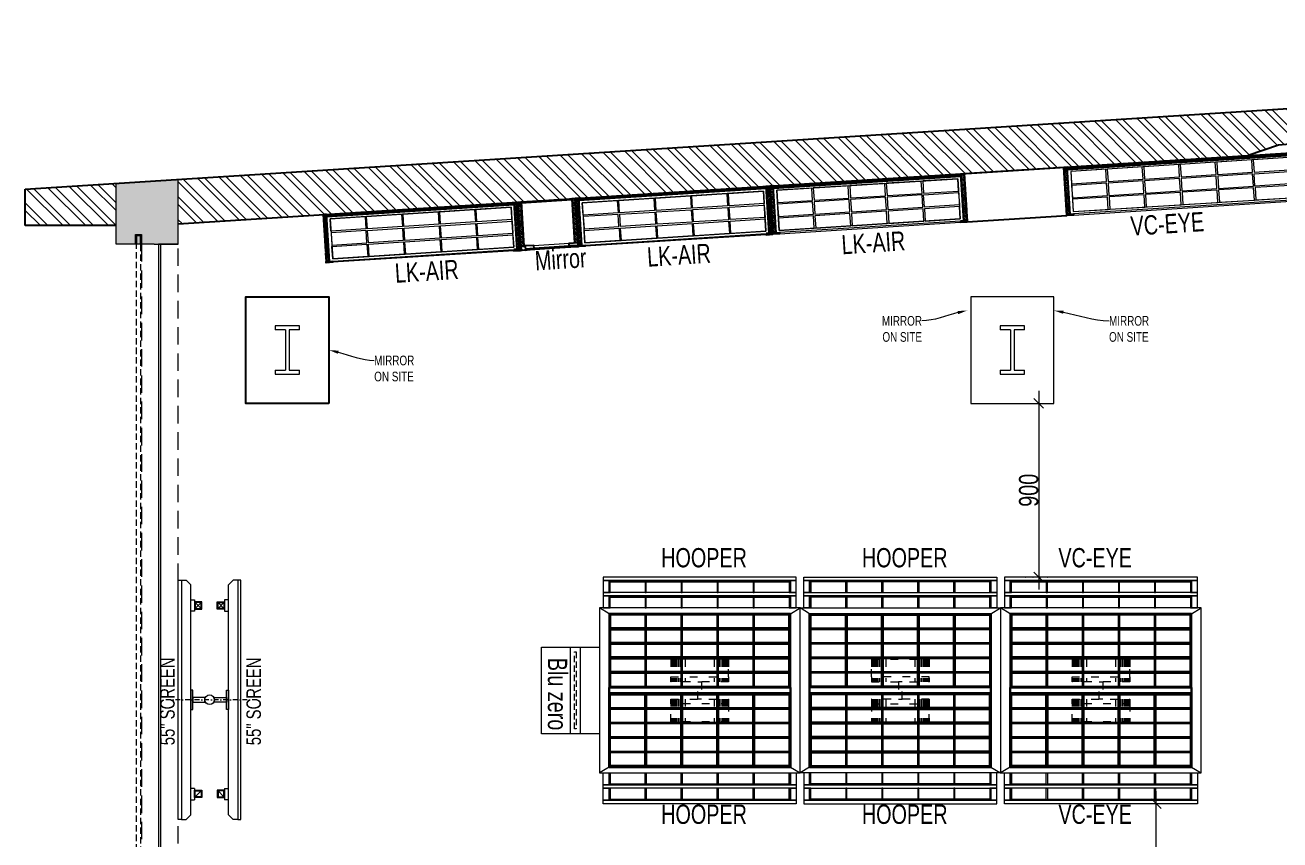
# Model space of a CAD drawing. Header units: feet. Extents: x 2360801 to 2374233, y -6055061 to -6046904.
# Drawn here: x 2360801 to 2367306, y -6051128 to -6046904 of the extents above; entities that cross this region are included whole.
import ezdxf
from ezdxf import colors
from ezdxf.entities.mleader import LeaderData, LeaderLine
from ezdxf.math import Vec2, Vec3

# ---------------------------------------------------------------- set-up
doc = ezdxf.new("R2010")
doc.units = ezdxf.units.FT
doc.header["$LTSCALE"] = 33
doc.header["$MEASUREMENT"] = 0
doc.header["$PDMODE"] = 3
doc.header["$PDSIZE"] = -1
for name, pattern in [('a_p6_plan_L18$0$HIDDEN', [0.375, 0.25, -0.125]), ('ACAD_ISO03W100', [30, 12, -18]), ('D10_DASHED', [0.75, 0.5, -0.25]), ('DASHDOT2', [0.5, 0.25, -0.125, 0, -0.125]), ('DOT2', [0.125, 0, -0.125]), ('HIDDENX2', [0.75, 0.5, -0.25])]:
    doc.linetypes.add(name, pattern=pattern)
for name, color, linetype, lineweight in [('A-Glazing', 4, 'Continuous', 20), ('A-shutter', 8, 'Continuous', 18), ('beam', 90, 'Continuous', 9), ('Column', 243, 'Continuous', 9), ('LENS-DIM', 252, 'Continuous', 5), ('LENS-FURNITURE', 13, 'Continuous', 9), ('LENS-PARTITION', 21, 'Continuous', 25), ('LENS-TEXT', 31, 'Continuous', 5), ('LENS_DIMENSION', 193, 'Continuous', 0), ('LENS_TEXT', 31, 'Continuous', 5), ('LK-EQPMT', 3, 'Continuous', 18), ('LK-FF&E FLOOR', 1, 'Continuous', 9), ('LK-FF&E WALL', 1, 'Continuous', 9), ('LK-IT', 3, 'Continuous', 18), ('LN-ELEVATION-1', 81, 'Continuous', 25), ('LN-ELEVATION-2', 103, 'Continuous', 20), ('LN-ELEVATION-3', 125, 'Continuous', 18), ('LN-ELEVATION-4', 145, 'Continuous', 13), ('LN-ELEVATION-5', 167, 'Continuous', 5), ('LN-HATCH', 251, 'Continuous', 0), ('PLANO-TXT', 252, 'Continuous', 5), ('rolling shutter', 1, 'Continuous', 5)]:
    doc.layers.add(name, color=color, linetype=linetype, lineweight=lineweight)
doc.layers.add('A-WALL', color=1, linetype='Continuous')
doc.styles.add('LK TXT', font='GILC____.TTF', dxfattribs={"height": 100})
doc.styles.get("Standard").update_dxf_attribs({"font": 'GILC____.TTF'})
doc.dimstyles.new('100MM', dxfattribs={"dimtxt": 100, "dimasz": 50, "dimexe": 65, "dimexo": 65, "dimtad": 1, "dimdec": 0, "dimtxsty": 'Standard', "dimblk": 'OBLIQUE', "dimcen": 2.5, "dimdle": 65, "dimclrd": 256, "dimclre": 256, "dimclrt": 1, "dimadec": 0, "dimazin": 0, "dimtfac": 1, "dimtdec": 0, "dimtmove": 1, "dimatfit": 3, "dimfxl": 1, "dimlwd": -1, "dimlwe": -1, "dimarcsym": 0})
pattern_1 = [(315, (-3075837.42, 5459964.67), (58.8666395, 58.8666395), []), (315, (-3075837.42, 5459925.43), (58.8666395, 58.8666395), [])]
pattern_2 = [(45, (7858558.917, 3503823.203), (-4.4901280605, 4.4901280605), [])]
pattern_3 = [(45, (7858054.0837, 3504049.203), (-4.4901280605, 4.4901280605), [])]

# ---------------------------------------------------------------- blocks, each defined once
blk = doc.blocks.new('*U45')
at = {"layer": 'A-shutter', "color": 5, "ltscale": 10}
for points in [[(41041202.4, -1561539.2), (41041202.4, -1561544.2), (41041157.4, -1561544.2), (41041157.4, -1561564.2), (41041202.4, -1561564.2), (41041202.4, -1561569.2), (41041152.4, -1561569.2), (41041152.4, -1561539.2)], [(41044746.7, -1561539.2), (41044746.7, -1561544.2), (41044791.7, -1561544.2), (41044791.7, -1561564.2), (41044746.7, -1561564.2), (41044746.7, -1561569.2), (41044796.7, -1561569.2), (41044796.7, -1561539.2)]]:
    blk.add_lwpolyline(points, close=True, dxfattribs=at)
at = {"layer": 'A-shutter', "color": 5, "linetype": 'HIDDENX2', "ltscale": 2}
blk.add_lwpolyline([(41041157.4, -1561544.2), (41041157.4, -1561564.2), (41044791.7, -1561564.2), (41044791.7, -1561544.2)], close=True, dxfattribs=at)
blk = doc.blocks.new('A$C20cc5e3e')
at = {"layer": 'Column'}
h = blk.add_hatch(color=8, dxfattribs=at)
h.dxf.hatch_style = 1
h.paths.add_polyline_path([(-12829.3, 7021.5), (-12763.2, 7021.5), (-12638.1, 7021.5), (-12638.1, 7356.7), (-12960.6, 7336.1), (-12960.6, 7021.5)])
h.paths.add_polyline_path([(-12136.5, 0), (-12136.5, 374.7), (-12763.2, 374.7), (-12829.3, 374.7), (-12829.3, 0)])
at = {"layer": 'LN-HATCH'}
h = blk.add_hatch(dxfattribs=at)
h.set_pattern_fill('ANSI32', color=256, scale=222, angle=270)
h.set_pattern_definition(pattern_1)
h.paths.add_polyline_path([(-4714.4, 7724), (-4587.4, 7724), (-333.8, 7993.7), (-232.6, 202.3), (-6933.9, 202.3), (-7091.1, 230), (-12136.5, 230), (-12136.5, 0), (0, 0), (-105.9, 8156.6), (-12638.1, 7356.7), (-12638.1, 7126.3), (-7091.1, 7480.3), (-6933.9, 7534.5)])
h = blk.add_hatch(dxfattribs=at)
h.set_pattern_fill('ANSI32', color=256, scale=222, angle=270)
h.set_pattern_definition(pattern_1)
h.paths.add_polyline_path([(-12960.6, 7117.2), (-12960.6, 7336.1), (-13432.1, 7306.1), (-13432.1, 7117.2)])
at = {"layer": 'A-WALL'}
for p, q in [((-13432.1, 7306.1), (-105.9, 8156.6)), ((-4714.4, 7724), (-6933.9, 7534.5)), ((-6933.9, 7534.5), (-7091.1, 7480.3)), ((-12638.1, 7126.3), (-7091.1, 7480.3)), ((-13432.1, 7117.2), (-13432.1, 7306.1)), ((-12960.6, 7117.2), (-13432.1, 7117.2))]:
    blk.add_line(p, q, dxfattribs=at)
at = {"layer": 'beam', "linetype": 'a_p6_plan_L18$0$HIDDEN', "lineweight": 5, "ltscale": 11}
blk.add_lwpolyline([(-12829.3, 374.7), (-12638.1, 374.7), (-12638.1, 7021.5), (-12829.3, 7021.5)], close=True, dxfattribs=at)
at = {"layer": 'Column'}
for p, q in [((-12638.1, 7021.5), (-12638.1, 7356.7)), ((-12960.6, 7021.5), (-12960.6, 7336.1)), ((-12829.3, 7021.5), (-12960.6, 7021.5)), ((-12763.2, 7021.5), (-12829.3, 7021.5)), ((-12763.2, 7021.5), (-12638.1, 7021.5)), ((-11857.3, 6748.9), (-12288.5, 6748.9)), ((-12288.5, 6748.9), (-12288.5, 6195.4)), ((-11857.3, 6195.4), (-11857.3, 6748.9)), ((-8099.1, 6748.9), (-8530.2, 6748.9)), ((-8530.2, 6748.9), (-8530.2, 6195.4)), ((-8099.1, 6195.4), (-8099.1, 6748.9)), ((-12009.3, 6596.9), (-12136.5, 6596.9)), ((-12136.5, 6596.9), (-12136.5, 6576.9)), ((-12082.9, 6576.9), (-12136.5, 6576.9)), ((-12082.9, 6576.9), (-12082.9, 6367.4)), ((-12009.3, 6576.9), (-12062.9, 6576.9)), ((-12062.9, 6576.9), (-12062.9, 6367.4)), ((-12009.3, 6576.9), (-12009.3, 6596.9)), ((-8251.1, 6596.9), (-8378.2, 6596.9)), ((-8378.2, 6596.9), (-8378.2, 6576.9)), ((-8324.7, 6576.9), (-8378.2, 6576.9)), ((-8324.7, 6576.9), (-8324.7, 6367.4)), ((-8251.1, 6576.9), (-8304.7, 6576.9)), ((-8304.7, 6576.9), (-8304.7, 6367.4)), ((-8251.1, 6576.9), (-8251.1, 6596.9)), ((-12136.5, 6367.4), (-12082.9, 6367.4)), ((-12136.5, 6367.4), (-12136.5, 6347.4)), ((-12136.5, 6347.4), (-12009.3, 6347.4)), ((-12062.9, 6367.4), (-12009.3, 6367.4)), ((-12009.3, 6347.4), (-12009.3, 6367.4)), ((-8378.2, 6367.4), (-8324.7, 6367.4)), ((-8378.2, 6367.4), (-8378.2, 6347.4)), ((-8378.2, 6347.4), (-8251.1, 6347.4)), ((-8304.7, 6367.4), (-8251.1, 6367.4)), ((-8251.1, 6347.4), (-8251.1, 6367.4)), ((-12288.5, 6195.4), (-11857.3, 6195.4)), ((-8530.2, 6195.4), (-8099.1, 6195.4))]:
    blk.add_line(p, q, dxfattribs=at)
at = {"layer": 'rolling shutter', "color": 2, "xscale": -1, "rotation": 269.9999994442688}
blk.add_blockref('*U45', (1548709.5, -41037725.2), dxfattribs=at)
blk = doc.blocks.new('VC HD 1010')
at = {"layer": 'LN-HATCH', "ltscale": 0.5}
h = blk.add_hatch(dxfattribs=at)
h.set_pattern_fill('ANSI31', color=256, scale=2)
h.set_pattern_definition([(45, (3761554.586, 1795022.936), (-4.490128061, 4.490128061), [])])
h.paths.add_polyline_path([(-505.2, 24), (-505.2, -166), (-499.2, -166), (-499.2, -176), (-505.2, -176), (-505.2, -220), (-487.2, -220), (-487.2, 24)])
h = blk.add_hatch(dxfattribs=at)
h.set_pattern_fill('ANSI31', color=256, scale=2)
h.set_pattern_definition(pattern_2)
h.paths.add_polyline_path([(504.8, 24), (504.8, -166), (498.8, -166), (498.8, -176), (504.8, -176), (504.8, -220), (486.8, -220), (486.8, 24)])
h = blk.add_hatch(dxfattribs=at)
h.set_pattern_fill('ANSI31', color=256, scale=2)
h.set_pattern_definition([(45, (7858741.917, 3503823.203), (-4.4901280605, 4.4901280605), [])])
h.paths.add_polyline_path([(-470.2, -220), (-470.2, -226), (-505.2, -226), (-505.2, -220)])
h = blk.add_hatch(dxfattribs=at)
h.set_pattern_fill('ANSI31', color=256, scale=2)
h.set_pattern_definition(pattern_2)
h.paths.add_polyline_path([(476.8, -220), (476.8, -226), (511.8, -226), (511.8, -220)])
at = {"layer": 'LN-ELEVATION-1', "ltscale": 0.5}
for points in [[(-505.2, 24), (-505.2, -166), (-499.2, -166), (-499.2, -176), (-505.2, -176), (-505.2, -220), (-487.2, -220), (-487.2, 24)], [(486.8, 12), (-487.2, 12), (-487.2, 18), (486.8, 18)], [(504.8, 24), (504.8, -166), (498.8, -166), (498.8, -176), (504.8, -176), (504.8, -220), (486.8, -220), (486.8, 24)], [(-470.2, -220), (-470.2, -226), (-505.2, -226), (-505.2, -220)], [(469.8, -220), (469.8, -226), (504.8, -226), (504.8, -220)]]:
    blk.add_lwpolyline(points, close=True, dxfattribs=at)
at = {"layer": 'LN-ELEVATION-2', "ltscale": 0.5}
blk.add_lwpolyline([(470.2, 0), (-470.2, 0), (-470.2, -208), (470.2, -208)], close=True, dxfattribs=at)
at = {"layer": 'LN-ELEVATION-3', "ltscale": 0.5}
for p, q in [((-487.2, 24), (486.8, 24)), ((-470.2, -220), (469.8, -220)), ((469.8, -226), (-470.2, -226))]:
    blk.add_line(p, q, dxfattribs=at)
for points in [[(-470.2, 0), (-288.5, 0), (-288.5, -64), (-470.2, -64)], [(-280.5, 0), (-98.8, 0), (-98.8, -64), (-280.5, -64)], [(-90.8, 0), (90.8, 0), (90.8, -64), (-90.8, -64)], [(98.8, 0), (280.5, 0), (280.5, -64), (98.8, -64)], [(288.5, 0), (470.2, 0), (470.2, -64), (288.5, -64)], [(-470.2, -136), (-288.5, -136), (-288.5, -72), (-470.2, -72)], [(-280.5, -72), (-98.8, -72), (-98.8, -136), (-280.5, -136)], [(-90.8, -72), (90.8, -72), (90.8, -136), (-90.8, -136)], [(98.8, -72), (280.5, -72), (280.5, -136), (98.8, -136)], [(288.5, -72), (470.2, -72), (470.2, -136), (288.5, -136)], [(-470.2, -144), (-288.5, -144), (-288.5, -208), (-470.2, -208)], [(-280.5, -144), (-98.8, -144), (-98.8, -208), (-280.5, -208)], [(-90.8, -144), (90.8, -144), (90.8, -208), (-90.8, -208)], [(98.8, -144), (280.5, -144), (280.5, -208), (98.8, -208)], [(288.5, -144), (470.2, -144), (470.2, -208), (288.5, -208)]]:
    blk.add_lwpolyline(points, close=True, dxfattribs=at)
blk = doc.blocks.new('MIRROR')
at = {"layer": 'LN-HATCH', "ltscale": 0.5}
h = blk.add_hatch(dxfattribs=at)
h.set_pattern_fill('ANSI31', color=256, scale=2)
h.set_pattern_definition([(45, (4060433.7416, 1708720.787), (-4.4901280605, 4.4901280605), [])])
h.paths.add_polyline_path([(212.9, 101.3), (230.9, 101.3), (230.9, -127.7), (212.9, -127.7)])
h.paths.add_polyline_path([(230.9, 95.3), (494.9, 95.3), (494.9, 101.3), (230.9, 101.3)])
h.paths.add_polyline_path([(512.9, 101.3), (494.9, 101.3), (494.9, -127.7), (512.9, -127.7)])
at = {"layer": 'Defpoints'}
blk.add_lwpolyline([(512.9, 101.3), (212.9, 101.3), (212.9, -148.7), (512.9, -148.7)], close=True, dxfattribs=at)
at = {"layer": 'LN-ELEVATION-1'}
for points in [[(212.9, 101.3), (230.9, 101.3), (230.9, -127.7), (212.9, -127.7)], [(230.9, 95.3), (494.9, 95.3), (494.9, 101.3), (230.9, 101.3)], [(512.9, 101.3), (494.9, 101.3), (494.9, -127.7), (512.9, -127.7)], [(259.9, -141.7), (259.9, -127.7), (214.9, -127.7), (214.9, -148.7), (223.9, -148.7), (223.9, -147.2), (216.4, -147.2), (216.4, -141.7)], [(442.9, -141.7), (442.9, -127.7), (487.9, -127.7), (487.9, -148.7), (478.9, -148.7), (478.9, -147.2), (486.4, -147.2), (486.4, -141.7)], [(504.9, -148.7), (504.9, -147.2), (509.4, -147.2), (509.4, -129.2), (487.9, -129.2), (487.9, -127.7), (510.9, -127.7), (510.9, -148.7)]]:
    blk.add_lwpolyline(points, close=True, dxfattribs=at)
at = {"layer": 'LN-ELEVATION-2'}
blk.add_lwpolyline([(259.9, -141.7), (442.9, -141.7), (442.9, -127.7), (259.9, -127.7)], close=True, dxfattribs=at)
at = {"layer": 'LN-ELEVATION-2', "color": 4, "lineweight": 0}
blk.add_lwpolyline([(216.4, -141.7), (486.4, -141.7), (486.4, -147.2), (216.4, -147.2)], close=True, dxfattribs=at)
at = {"layer": 'LN-ELEVATION-4', "ltscale": 0.5}
blk.add_line((478.9, -148.7), (223.9, -148.7), dxfattribs=at)
blk = doc.blocks.new('VC HD 1200')
at = {"layer": 'LN-HATCH', "ltscale": 0.5}
h = blk.add_hatch(dxfattribs=at)
h.set_pattern_fill('ANSI31', color=256, scale=2)
h.set_pattern_definition([(45, (3760859.753, 1795248.936), (-4.490128061, 4.490128061), [])])
h.paths.add_polyline_path([(-1200, 250), (-1200, 60), (-1194, 60), (-1194, 50), (-1200, 50), (-1200, 6), (-1182, 6), (-1182, 250)])
h = blk.add_hatch(dxfattribs=at)
h.set_pattern_fill('ANSI31', color=256, scale=2)
h.set_pattern_definition(pattern_3)
h.paths.add_polyline_path([(0, 250), (0, 60), (-6, 60), (-6, 50), (0, 50), (0, 6), (-18, 6), (-18, 250)])
h = blk.add_hatch(dxfattribs=at)
h.set_pattern_fill('ANSI31', color=256, scale=2)
h.set_pattern_definition([(45, (7858047.0837, 3504049.203), (-4.4901280605, 4.4901280605), [])])
h.paths.add_polyline_path([(-1165, 6), (-1165, 0), (-1200, 0), (-1200, 6)])
h = blk.add_hatch(dxfattribs=at)
h.set_pattern_fill('ANSI31', color=256, scale=2)
h.set_pattern_definition(pattern_3)
h.paths.add_polyline_path([(-28, 6), (-28, 0), (0, 0), (0, 6)])
at = {"layer": 'LN-ELEVATION-1', "ltscale": 0.5}
for points in [[(-1200, 250), (-1200, 60), (-1194, 60), (-1194, 50), (-1200, 50), (-1200, 6), (-1182, 6), (-1182, 250)], [(-18, 238), (-1182, 238), (-1182, 244), (-18, 244)], [(0, 250), (0, 60), (-6, 60), (-6, 50), (0, 50), (0, 6), (-18, 6), (-18, 250)], [(-1165, 6), (-1165, 0), (-1200, 0), (-1200, 6)], [(-35, 6), (-35, 0), (0, 0), (0, 6)]]:
    blk.add_lwpolyline(points, close=True, dxfattribs=at)
at = {"layer": 'LN-ELEVATION-3', "ltscale": 0.5}
for p, q in [((-1182, 250), (-18, 250)), ((-1165, 6), (-35, 6)), ((-35, 0), (-1165, 0))]:
    blk.add_line(p, q, dxfattribs=at)
for points in [[(-1165, 226), (-35, 226), (-35, 18), (-1165, 18)], [(-1165, 226), (-983.3, 226), (-983.3, 162), (-1165, 162)], [(-975.3, 226), (-793.7, 226), (-793.7, 162), (-975.3, 162)], [(-785.7, 226), (-604, 226), (-604, 162), (-785.7, 162)], [(-596, 226), (-414.3, 226), (-414.3, 162), (-596, 162)], [(-406.3, 226), (-224.7, 226), (-224.7, 162), (-406.3, 162)], [(-216.7, 226), (-35, 226), (-35, 162), (-216.7, 162)], [(-1165, 90), (-983.3, 90), (-983.3, 154), (-1165, 154)], [(-975.3, 154), (-793.7, 154), (-793.7, 90), (-975.3, 90)], [(-785.7, 154), (-604, 154), (-604, 90), (-785.7, 90)], [(-596, 154), (-414.3, 154), (-414.3, 90), (-596, 90)], [(-406.3, 154), (-224.7, 154), (-224.7, 90), (-406.3, 90)], [(-216.7, 154), (-35, 154), (-35, 90), (-216.7, 90)], [(-1165, 82), (-983.3, 82), (-983.3, 18), (-1165, 18)], [(-975.3, 82), (-793.7, 82), (-793.7, 18), (-975.3, 18)], [(-785.7, 82), (-604, 82), (-604, 18), (-785.7, 18)], [(-596, 82), (-414.3, 82), (-414.3, 18), (-596, 18)], [(-406.3, 82), (-224.7, 82), (-224.7, 18), (-406.3, 18)], [(-216.7, 82), (-35, 82), (-35, 18), (-216.7, 18)]]:
    blk.add_lwpolyline(points, close=True, dxfattribs=at)
blk = doc.blocks.new('ffgd')
at = {"layer": 'LN-ELEVATION-4', "linetype": 'ACAD_ISO03W100', "ltscale": 0.1}
blk.add_lwpolyline([(0, 47.3), (0, -41.5), (-20, -41.5), (-20, 47.3)], close=True, dxfattribs=at)
at = {"layer": 'LN-ELEVATION-5', "linetype": 'ACAD_ISO03W100', "ltscale": 0.1}
for p, q in [((-159.9, 165.7), (-159.9, 47.3)), ((-159.7, 165.7), (-159.7, 47.3)), ((-159.4, 165.7), (-159.4, 47.3)), ((-159, 165.7), (-159, 47.3)), ((-158.5, 165.7), (-158.5, 47.3)), ((-157.9, 165.7), (-157.9, 47.3)), ((-157.1, 165.7), (-157.1, 47.3)), ((-156.1, 165.7), (-156.1, 47.3)), ((-154.1, 165.7), (-154.1, 47.3)), ((-151.1, 165.7), (-151.1, 47.3)), ((-146.1, 165.7), (-146.1, 47.3)), ((-141.1, 165.7), (-141.1, 47.3)), ((-135.1, 165.7), (-135.1, 47.3)), ((-128.1, 165.7), (-128.1, 47.3)), ((-120.1, 165.7), (-120.1, 47.3)), ((-111.1, 165.7), (-111.1, 47.3)), ((-102.1, 165.7), (-102.1, 47.3)), ((-85, 165.7), (-85, 47.3)), ((65, 165.7), (65, 47.3)), ((82.1, 165.7), (82.1, 47.3)), ((91.1, 165.7), (91.1, 47.3)), ((100.1, 165.7), (100.1, 47.3)), ((108.1, 165.7), (108.1, 47.3)), ((115.1, 165.7), (115.1, 47.3)), ((121.1, 165.7), (121.1, 47.3)), ((126.1, 165.7), (126.1, 47.3)), ((131.1, 165.7), (131.1, 47.3)), ((134.1, 165.7), (134.1, 47.3)), ((136.1, 165.7), (136.1, 47.3)), ((137.1, 165.7), (137.1, 47.3)), ((137.9, 165.7), (137.9, 47.3)), ((138.5, 165.7), (138.5, 47.3)), ((139, 165.7), (139, 47.3)), ((139.4, 165.7), (139.4, 47.3)), ((139.7, 165.7), (139.7, 47.3)), ((139.9, 165.7), (139.9, 47.3)), ((-159.9, -41.5), (-159.9, -159.9)), ((-159.7, -41.5), (-159.7, -159.9)), ((-159.4, -41.5), (-159.4, -159.9)), ((-159, -41.5), (-159, -159.9)), ((-158.5, -41.5), (-158.5, -159.9)), ((-157.9, -41.5), (-157.9, -159.9)), ((-157.1, -41.5), (-157.1, -159.9)), ((-156.1, -41.5), (-156.1, -159.9)), ((-154.1, -41.5), (-154.1, -159.9)), ((-151.1, -41.5), (-151.1, -159.9)), ((-146.1, -41.5), (-146.1, -159.9)), ((-141.1, -41.5), (-141.1, -159.9)), ((-135.1, -41.5), (-135.1, -159.9)), ((-128.1, -41.5), (-128.1, -159.9)), ((-120.1, -41.5), (-120.1, -159.9)), ((-111.1, -41.5), (-111.1, -159.9)), ((-102.1, -41.5), (-102.1, -159.9)), ((-85, -41.5), (-85, -159.9)), ((65, -41.5), (65, -159.9)), ((82.1, -41.5), (82.1, -159.9)), ((91.1, -41.5), (91.1, -159.9)), ((100.1, -41.5), (100.1, -159.9)), ((108.1, -41.5), (108.1, -159.9)), ((115.1, -41.5), (115.1, -159.9)), ((121.1, -41.5), (121.1, -159.9)), ((126.1, -41.5), (126.1, -159.9)), ((131.1, -41.5), (131.1, -159.9)), ((134.1, -41.5), (134.1, -159.9)), ((136.1, -41.5), (136.1, -159.9)), ((137.1, -41.5), (137.1, -159.9)), ((137.9, -41.5), (137.9, -159.9)), ((138.5, -41.5), (138.5, -159.9)), ((139, -41.5), (139, -159.9)), ((139.4, -41.5), (139.4, -159.9)), ((139.7, -41.5), (139.7, -159.9)), ((139.9, -41.5), (139.9, -159.9))]:
    blk.add_line(p, q, dxfattribs=at)
for points in [[(140, 73), (140, 165.7), (-160, 165.7), (-160, 73)], [(140, -67.1), (140, -159.9), (-160, -159.9), (-160, -67.1)]]:
    blk.add_lwpolyline(points, dxfattribs=at)
for points in [[(140, 73), (140, 47.3), (-160, 47.3), (-160, 73)], [(140, -41.5), (140, -67.1), (-160, -67.1), (-160, -41.5)]]:
    blk.add_lwpolyline(points, close=True, dxfattribs=at)
blk = doc.blocks.new('EURO 1040 x 1175')
at = {"layer": 'LN-ELEVATION-1'}
for points in [[(-470, -327.4), (470, -327.4), (470, 467.6), (-470, 467.6)], [(-470, 85.1), (470, 85.1), (470, 467.6), (-470, 467.6)], [(-283.2, 85.1), (-277.2, 85.1), (-277.2, 467.6), (-283.2, 467.6)], [(-96.4, 85.1), (-90.4, 85.1), (-90.4, 467.6), (-96.4, 467.6)], [(90.4, 85.1), (96.4, 85.1), (96.4, 467.6), (90.4, 467.6)], [(277.2, 85.1), (283.2, 85.1), (283.2, 467.6), (277.2, 467.6)], [(-470, 386.6), (-283.2, 386.6), (-283.2, 392.6), (-470, 392.6)], [(-277.2, 386.6), (-96.4, 386.6), (-96.4, 392.6), (-277.2, 392.6)], [(-90.4, 386.6), (90.4, 386.6), (90.4, 392.6), (-90.4, 392.6)], [(96.4, 386.6), (277.2, 386.6), (277.2, 392.6), (96.4, 392.6)], [(283.2, 386.6), (470, 386.6), (470, 392.6), (283.2, 392.6)], [(-470, 311.2), (-283.2, 311.2), (-283.2, 317.2), (-470, 317.2)], [(-277.2, 311.2), (-96.4, 311.2), (-96.4, 317.2), (-277.2, 317.2)], [(-90.4, 311.2), (90.4, 311.2), (90.4, 317.2), (-90.4, 317.2)], [(96.4, 311.2), (277.2, 311.2), (277.2, 317.2), (96.4, 317.2)], [(283.2, 311.2), (470, 311.2), (470, 317.2), (283.2, 317.2)], [(-470, 235.8), (-283.2, 235.8), (-283.2, 241.8), (-470, 241.8)], [(-277.2, 235.8), (-96.4, 235.8), (-96.4, 241.8), (-277.2, 241.8)], [(-90.4, 235.8), (90.4, 235.8), (90.4, 241.8), (-90.4, 241.8)], [(96.4, 235.8), (277.2, 235.8), (277.2, 241.8), (96.4, 241.8)], [(283.2, 235.8), (470, 235.8), (470, 241.8), (283.2, 241.8)], [(-470, 160.4), (-283.2, 160.4), (-283.2, 166.4), (-470, 166.4)], [(-277.2, 160.4), (-96.4, 160.4), (-96.4, 166.4), (-277.2, 166.4)], [(-90.4, 160.4), (90.4, 160.4), (90.4, 166.4), (-90.4, 166.4)], [(96.4, 160.4), (277.2, 160.4), (277.2, 166.4), (96.4, 166.4)], [(283.2, 160.4), (470, 160.4), (470, 166.4), (283.2, 166.4)], [(-470, 85.1), (470, 85.1), (470, 55.1), (-470, 55.1)], [(-470, 55.1), (470, 55.1), (470, -327.4), (-470, -327.4)], [(-283.2, 55.1), (-277.2, 55.1), (-277.2, -327.4), (-283.2, -327.4)], [(-96.4, 55.1), (-90.4, 55.1), (-90.4, -327.4), (-96.4, -327.4)], [(90.4, 55.1), (96.4, 55.1), (96.4, -327.4), (90.4, -327.4)], [(277.2, 55.1), (283.2, 55.1), (283.2, -327.4), (277.2, -327.4)], [(-470, -20.3), (-283.2, -20.3), (-283.2, -26.3), (-470, -26.3)], [(-277.2, -20.3), (-96.4, -20.3), (-96.4, -26.3), (-277.2, -26.3)], [(-90.4, -20.3), (90.4, -20.3), (90.4, -26.3), (-90.4, -26.3)], [(96.4, -20.3), (277.2, -20.3), (277.2, -26.3), (96.4, -26.3)], [(283.2, -20.3), (470, -20.3), (470, -26.3), (283.2, -26.3)], [(-470, -95.7), (-283.2, -95.7), (-283.2, -101.7), (-470, -101.7)], [(-277.2, -95.7), (-96.4, -95.7), (-96.4, -101.7), (-277.2, -101.7)], [(-90.4, -95.7), (90.4, -95.7), (90.4, -101.7), (-90.4, -101.7)], [(96.4, -95.7), (277.2, -95.7), (277.2, -101.7), (96.4, -101.7)], [(283.2, -95.7), (470, -95.7), (470, -101.7), (283.2, -101.7)], [(-470, -171.1), (-283.2, -171.1), (-283.2, -177.1), (-470, -177.1)], [(-277.2, -171.1), (-96.4, -171.1), (-96.4, -177.1), (-277.2, -177.1)], [(-90.4, -171.1), (90.4, -171.1), (90.4, -177.1), (-90.4, -177.1)], [(96.4, -171.1), (277.2, -171.1), (277.2, -177.1), (96.4, -177.1)], [(283.2, -171.1), (470, -171.1), (470, -177.1), (283.2, -177.1)], [(-470, -246.4), (-283.2, -246.4), (-283.2, -252.4), (-470, -252.4)], [(-277.2, -246.4), (-96.4, -246.4), (-96.4, -252.4), (-277.2, -252.4)], [(-90.4, -246.4), (90.4, -246.4), (90.4, -252.4), (-90.4, -252.4)], [(96.4, -246.4), (277.2, -246.4), (277.2, -252.4), (96.4, -252.4)], [(283.2, -246.4), (470, -246.4), (470, -252.4), (283.2, -252.4)]]:
    blk.add_lwpolyline(points, close=True, dxfattribs=at)
for points in [[(-283.2, 461.6), (-464, 461.6), (-464, 317.2)], [(-96.4, 461.6), (-277.2, 461.6)], [(90.4, 461.6), (-90.4, 461.6)], [(277.2, 461.6), (96.4, 461.6)], [(464, 317.2), (464, 461.6), (283.2, 461.6)], [(-464, 311.2), (-464, 241.8)], [(464, 241.8), (464, 311.2)], [(-464, 235.8), (-464, 166.4)], [(464, 166.4), (464, 235.8)], [(-464, 160.4), (-464, 91.1), (-283.2, 91.1)], [(283.2, 91.1), (464, 91.1), (464, 160.4)], [(-277.2, 91.1), (-96.4, 91.1)], [(-90.4, 91.1), (90.4, 91.1)], [(96.4, 91.1), (277.2, 91.1)], [(-464, -20.3), (-464, 49.1), (-283.2, 49.1)], [(-277.2, 49.1), (-96.4, 49.1)], [(-90.4, 49.1), (90.4, 49.1)], [(96.4, 49.1), (277.2, 49.1)], [(283.2, 49.1), (464, 49.1), (464, -20.3)], [(-464, -95.7), (-464, -26.3)], [(464, -26.3), (464, -95.7)], [(-464, -171.1), (-464, -101.7)], [(464, -101.7), (464, -171.1)], [(-283.2, -321.4), (-464, -321.4), (-464, -177.1)], [(464, -177.1), (464, -321.4), (283.2, -321.4)], [(-96.4, -321.4), (-277.2, -321.4)], [(90.4, -321.4), (-90.4, -321.4)], [(277.2, -321.4), (96.4, -321.4)]]:
    blk.add_lwpolyline(points, dxfattribs=at)
at = {"layer": 'LN-ELEVATION-2'}
blk.add_lwpolyline([(-520, -357.4), (520, -357.4), (520, 497.6), (-520, 497.6)], close=True, dxfattribs=at)
for points in [[(-470, 467.6), (-520, 497.6)], [(470, 467.6), (520, 497.6)], [(-470, -327.4), (-520, -357.4)], [(470, -327.4), (520, -357.4)]]:
    blk.add_lwpolyline(points, dxfattribs=at)
at = {"layer": 'LN-ELEVATION-3'}
for points in [[(-500, 559.6), (500, 559.6), (500, 577.6), (-500, 577.6)], [(-500, 497.6), (-470, 497.6), (-470, 559.6), (-500, 559.6)], [(470, 497.6), (500, 497.6), (500, 559.6), (470, 559.6)], [(-500, -357.4), (-470, -357.4), (-470, -419.4), (-500, -419.4)], [(470, -357.4), (500, -357.4), (500, -419.4), (470, -419.4)], [(-500, -419.4), (500, -419.4), (500, -437.4), (-500, -437.4)]]:
    blk.add_lwpolyline(points, close=True, dxfattribs=at)
at = {"layer": 'LN-ELEVATION-4'}
for points in [[(-500, 639.6), (500, 639.6), (500, 657.6), (-500, 657.6)], [(-500, 577.6), (-470, 577.6), (-470, 639.6), (-500, 639.6)], [(470, 577.6), (500, 577.6), (500, 639.6), (470, 639.6)], [(-470, 497.6), (-464, 497.6), (-464, 559.6), (-470, 559.6)], [(-464, 553.6), (-283.2, 553.6), (-283.2, 559.6), (-464, 559.6)], [(-283.2, 497.6), (-277.2, 497.6), (-277.2, 559.6), (-283.2, 559.6)], [(-277.2, 553.6), (-96.4, 553.6), (-96.4, 559.6), (-277.2, 559.6)], [(-96.4, 497.6), (-90.4, 497.6), (-90.4, 559.6), (-96.4, 559.6)], [(-90.4, 553.6), (90.4, 553.6), (90.4, 559.6), (-90.4, 559.6)], [(90.4, 497.6), (96.4, 497.6), (96.4, 559.6), (90.4, 559.6)], [(96.4, 553.6), (277.2, 553.6), (277.2, 559.6), (96.4, 559.6)], [(277.2, 497.6), (283.2, 497.6), (283.2, 559.6), (277.2, 559.6)], [(283.2, 553.6), (464, 553.6), (464, 559.6), (283.2, 559.6)], [(464, 497.6), (470, 497.6), (470, 559.6), (464, 559.6)], [(-470, -357.4), (-464, -357.4), (-464, -419.4), (-470, -419.4)], [(-283.2, -357.4), (-277.2, -357.4), (-277.2, -419.4), (-283.2, -419.4)], [(-96.4, -357.4), (-90.4, -357.4), (-90.4, -419.4), (-96.4, -419.4)], [(90.4, -357.4), (96.4, -357.4), (96.4, -419.4), (90.4, -419.4)], [(277.2, -357.4), (283.2, -357.4), (283.2, -419.4), (277.2, -419.4)], [(464, -357.4), (470, -357.4), (470, -419.4), (464, -419.4)], [(-500, -437.4), (-470, -437.4), (-470, -499.4), (-500, -499.4)], [(-464, -413.4), (-283.2, -413.4), (-283.2, -419.4), (-464, -419.4)], [(-277.2, -413.4), (-96.4, -413.4), (-96.4, -419.4), (-277.2, -419.4)], [(-90.4, -413.4), (90.4, -413.4), (90.4, -419.4), (-90.4, -419.4)], [(96.4, -413.4), (277.2, -413.4), (277.2, -419.4), (96.4, -419.4)], [(283.2, -413.4), (464, -413.4), (464, -419.4), (283.2, -419.4)], [(470, -437.4), (500, -437.4), (500, -499.4), (470, -499.4)], [(-500, -499.4), (500, -499.4), (500, -517.4), (-500, -517.4)]]:
    blk.add_lwpolyline(points, close=True, dxfattribs=at)
at = {"layer": 'LN-ELEVATION-5'}
for points in [[(-470, 577.6), (-464, 577.6), (-464, 639.6), (-470, 639.6)], [(-464, 633.6), (-283.2, 633.6), (-283.2, 639.6), (-464, 639.6)], [(-283.2, 577.6), (-277.2, 577.6), (-277.2, 639.6), (-283.2, 639.6)], [(-277.2, 633.6), (-96.4, 633.6), (-96.4, 639.6), (-277.2, 639.6)], [(-96.4, 577.6), (-90.4, 577.6), (-90.4, 639.6), (-96.4, 639.6)], [(-90.4, 633.6), (90.4, 633.6), (90.4, 639.6), (-90.4, 639.6)], [(90.4, 577.6), (96.4, 577.6), (96.4, 639.6), (90.4, 639.6)], [(96.4, 633.6), (277.2, 633.6), (277.2, 639.6), (96.4, 639.6)], [(277.2, 577.6), (283.2, 577.6), (283.2, 639.6), (277.2, 639.6)], [(283.2, 633.6), (464, 633.6), (464, 639.6), (283.2, 639.6)], [(464, 577.6), (470, 577.6), (470, 639.6), (464, 639.6)], [(-470, -437.4), (-464, -437.4), (-464, -499.4), (-470, -499.4)], [(-283.2, -437.4), (-277.2, -437.4), (-277.2, -499.4), (-283.2, -499.4)], [(-96.4, -437.4), (-90.4, -437.4), (-90.4, -499.4), (-96.4, -499.4)], [(90.4, -437.4), (96.4, -437.4), (96.4, -499.4), (90.4, -499.4)], [(277.2, -437.4), (283.2, -437.4), (283.2, -499.4), (277.2, -499.4)], [(464, -437.4), (470, -437.4), (470, -499.4), (464, -499.4)], [(-464, -493.4), (-283.2, -493.4), (-283.2, -499.4), (-464, -499.4)], [(-277.2, -493.4), (-96.4, -493.4), (-96.4, -499.4), (-277.2, -499.4)], [(-90.4, -493.4), (90.4, -493.4), (90.4, -499.4), (-90.4, -499.4)], [(96.4, -493.4), (277.2, -493.4), (277.2, -499.4), (96.4, -499.4)], [(283.2, -493.4), (464, -493.4), (464, -499.4), (283.2, -499.4)]]:
    blk.add_lwpolyline(points, close=True, dxfattribs=at)
at = {"layer": 'LENS-DIM'}
blk.add_blockref('ffgd', (10, 67.1), dxfattribs=at)
blk = doc.blocks.new('_Oblique')
at = {"color": 0, "lineweight": -2}
blk.add_line((-0.5, -0.5), (0.5, 0.5), dxfattribs=at)
blk = doc.blocks.new('*D48')
at = {"layer": 'Defpoints', "color": 0}
for p in [(2366664.8, -6050940.7), (2366877.8, -6050940.7), (2366877.8, -6052081.8)]:
    blk.add_point(p, dxfattribs=at)
at = {"layer": 'LENS_DIMENSION'}
blk.add_line((2366664.8, -6052146.8), (2366664.8, -6050875.7), dxfattribs=at)
at = {"layer": 'LENS_DIMENSION', "linetype": 'DOT2'}
for p, q in [((2366812.8, -6050940.7), (2366599.8, -6050940.7)), ((2366812.8, -6052081.8), (2366599.8, -6052081.8))]:
    blk.add_line(p, q, dxfattribs=at)
at = {"layer": 'LENS_DIMENSION', "xscale": 50, "yscale": 50, "zscale": 50}
for p, rotation in [((2366664.8, -6050940.7), 90), ((2366664.8, -6052081.8), 270)]:
    blk.add_blockref('_Oblique', p, dxfattribs=dict(at, rotation=rotation))
at = {"layer": 'LENS_DIMENSION', "color": 1, "insert": (2366613.9, -6051511.3), "char_height": 100, "attachment_point": 5, "rotation": 90}
blk.add_mtext('1141', dxfattribs=at)
blk = doc.blocks.new('*D49')
at = {"layer": 'Defpoints', "color": 0}
for p in [(2365918.3, -6048865.7), (2365918.3, -6049765.7), (2366055.4, -6049765.7)]:
    blk.add_point(p, dxfattribs=at)
at = {"layer": 'LENS_DIMENSION'}
blk.add_line((2366055.4, -6048800.7), (2366055.4, -6049830.7), dxfattribs=at)
at = {"layer": 'LENS_DIMENSION', "linetype": 'DOT2'}
for p, q in [((2365983.3, -6048865.7), (2366120.4, -6048865.7)), ((2365983.3, -6049765.7), (2366120.4, -6049765.7))]:
    blk.add_line(p, q, dxfattribs=at)
at = {"layer": 'LENS_DIMENSION', "xscale": 50, "yscale": 50, "zscale": 50}
for p, rotation in [((2366055.4, -6048865.7), 90), ((2366055.4, -6049765.7), 270)]:
    blk.add_blockref('_Oblique', p, dxfattribs=dict(at, rotation=rotation))
at = {"layer": 'LENS_DIMENSION', "color": 1, "insert": (2366003.6, -6049315.7), "char_height": 100, "attachment_point": 5, "rotation": 90}
blk.add_mtext('900', dxfattribs=at)
blk = doc.blocks.new('55INCH')
at = {"layer": 'LK-EQPMT', "ltscale": 12}
for p, q in [((2111558.8, 1135690.5), (2111583.2, 1135690.5)), ((2111583.2, 1135690.5), (2111607.7, 1135666)), ((2111607.7, 1134473.9), (2111607.7, 1135666)), ((2111607.7, 1135587.9), (2111627.2, 1135587.9)), ((2111627.2, 1135587.9), (2111627.2, 1135529.3)), ((2111627.2, 1135529.3), (2111607.7, 1135529.3)), ((2111627.2, 1134610.6), (2111607.7, 1134610.6)), ((2111627.2, 1134610.6), (2111627.2, 1134552)), ((2111607.7, 1134552), (2111627.2, 1134552)), ((2111558.8, 1134449.5), (2111583.2, 1134449.5)), ((2111583.2, 1134449.5), (2111607.7, 1134473.9))]:
    blk.add_line(p, q, dxfattribs=at)
at = {"layer": 'LK-EQPMT'}
for p, q in [((2111661.6, 1135543.3), (2111631, 1135573.9)), ((2111661.6, 1135573.9), (2111631, 1135543.3)), ((2111661.6, 1134597.1), (2111631, 1134566.5))]:
    blk.add_line(p, q, dxfattribs=at)
at = {"layer": 'LK-EQPMT', "ltscale": 12}
blk.add_lwpolyline([(2111542.6, 1135690.5), (2111558.8, 1135690.5), (2111558.8, 1134449.5), (2111542.6, 1134449.5)], close=True, dxfattribs=at)
at = {"layer": 'LK-EQPMT'}
for points in [[(2111627.2, 1135577.7), (2111627.2, 1135539.5), (2111665.4, 1135539.5), (2111665.4, 1135577.7)], [(2111631, 1135573.9), (2111631, 1135543.3), (2111661.6, 1135543.3), (2111661.6, 1135573.9)], [(2111627.2, 1134562.7), (2111627.2, 1134600.9), (2111665.4, 1134600.9), (2111665.4, 1134562.7)], [(2111631, 1134566.5), (2111631, 1134597.1), (2111661.6, 1134597.1), (2111661.6, 1134566.5)]]:
    blk.add_lwpolyline(points, close=True, dxfattribs=at)
blk = doc.blocks.new('BLUE ZERO')
at = {"layer": 'LENS-FURNITURE', "ltscale": 0.5}
for points in [[(86206.7, 120883.4), (86206.7, 120433.4), (85906.7, 120433.4), (85906.7, 120883.4)], [(86106.7, 120883.4), (86106.7, 120433.4), (86056.7, 120433.4), (86056.7, 120883.4)]]:
    blk.add_lwpolyline(points, close=True, dxfattribs=at)
at = {"layer": 'LENS-FURNITURE', "linetype": 'D10_DASHED', "ltscale": 2}
blk.add_lwpolyline([(86085.7, 120858.4), (86085.7, 120458.4), (86077.7, 120458.4), (86077.7, 120858.4)], close=True, dxfattribs=at)

msp = doc.modelspace()

# ---------------------------------------------------------------- linework, layer by layer
at = {"layer": 'A-Glazing'}
msp.add_lwpolyline([(2361505.2, -6051583.9), (2361505.2, -6048039.6), (2361493.2, -6048039.6), (2361493.2, -6051583.9)], close=True, dxfattribs=at)
at = {"layer": 'LENS-PARTITION'}
for points in [[(2365684.9, -6047924.3), (2366200.8, -6047891.4), (2366184.9, -6047641.9), (2365668.9, -6047674.8)], [(2362375.6, -6048865.7), (2361944.5, -6048865.7), (2361944.5, -6048312.2), (2362375.6, -6048312.2)]]:
    msp.add_lwpolyline(points, close=True, dxfattribs=at)
at = {"layer": 'LK-IT', "color": 1, "linetype": 'DASHDOT2', "ltscale": 3}
msp.add_line((2362001.9, -6050401.7), (2361512.9, -6050401.7), dxfattribs=at)
at = {"layer": 'LK-IT'}
for points in [[(2361660, -6050351.7), (2361660, -6050451.7), (2361670, -6050451.7), (2361670, -6050351.7)], [(2361854.8, -6050351.7), (2361854.8, -6050451.7), (2361844.8, -6050451.7), (2361844.8, -6050351.7)]]:
    msp.add_lwpolyline(points, close=True, dxfattribs=at)
for points in [[(2361735.7, -6050389.2), (2361670, -6050389.2), (2361670, -6050414.2), (2361735.7, -6050414.2, -0.267949), (2361735.7, -6050389.2, 1)], [(2361779, -6050389.2), (2361844.8, -6050389.2), (2361844.8, -6050414.2), (2361779, -6050414.2, 0.267949), (2361779, -6050389.2, -1)]]:
    msp.add_lwpolyline(points, format="xyb", dxfattribs=at)
at = {"layer": 'LK-IT', "color": 1}
msp.add_circle((2361757.4, -6050401.7), 25, dxfattribs=at)

# ---------------------------------------------------------------- block references
at = {"layer": 'LENS_DIMENSION'}
msp.add_blockref('A$C20cc5e3e', (2374232.9, -6055061.1), dxfattribs=at)
at = {"layer": 'LK-FF&E FLOOR'}
for name, p in [('EURO 1040 x 1175', (2364297.8, -6050423.3)), ('EURO 1040 x 1175', (2366377.8, -6050423.3)), ('BLUE ZERO', (2277571.1, -6171011.6))]:
    msp.add_blockref(name, p, dxfattribs=at)
at = {"layer": 'LK-FF&E FLOOR', "xscale": -1}
msp.add_blockref('EURO 1040 x 1175', (2365337.8, -6050423.3), dxfattribs=at)
at = {"layer": 'LK-FF&E WALL', "xscale": -1}
for name, p, rotation in [('VC HD 1200', (2366200.8, -6047891.4), 3.652132590112113), ('VC HD 1010', (2365166.3, -6047730.9), 3.652132590121865), ('MIRROR', (2363872, -6047891), 3.652132590174064)]:
    msp.add_blockref(name, p, dxfattribs=dict(at, rotation=rotation))
at = {"layer": 'LK-FF&E WALL', "rotation": 3.652132590121871}
for p in [(2364158.7, -6047795.2), (2362851.4, -6047878.7)]:
    msp.add_blockref('VC HD 1010', p, dxfattribs=at)
at = {"layer": 'LK-IT'}
msp.add_blockref('55INCH', (250052.3, -7185471.6), dxfattribs=at)
at = {"layer": 'LK-IT', "xscale": -1}
msp.add_blockref('55INCH', (4473462.5, -7185471.6), dxfattribs=at)

# ---------------------------------------------------------------- texts
at = {"layer": 'LENS-TEXT', "color": 0, "linetype": 'Continuous', "ltscale": 3, "char_height": 75, "width": 783.964, "attachment_point": 5, "rotation": 90, "style": 'LK TXT'}
for insert in [(2361539.2, -6050410.1), (2361986.2, -6050410.1)]:
    msp.add_mtext('\\pt225;55" SCREEN', dxfattribs=dict(at, insert=insert))
at = {"layer": 'LENS_TEXT', "linetype": 'Continuous', "ltscale": 3, "insert": (2363577.2, -6048118.7), "char_height": 100, "width": 324.474, "attachment_point": 5, "rotation": 3.65213, "style": 'LK TXT'}
msp.add_mtext('{\\C7;Mirror}', dxfattribs=at)
at = {"layer": 'PLANO-TXT', "linetype": 'Continuous', "ltscale": 3, "char_height": 100, "attachment_point": 5, "style": 'LK TXT'}
for s, insert, width, rotation in [('VC-EYE', (2366722, -6047935.2), 244.677, 3.65213), ('LK-AIR', (2365198.1, -6048032.5), 244.677, 3.65213), ('LK-AIR', (2364190.2, -6048096.8), 244.677, 3.65213), ('LK-AIR', (2362882.8, -6048180.3), 244.677, 3.65213), ('\\pt800;Blu zero', (2363560.3, -6050372), 510.552, 270)]:
    msp.add_mtext(s, dxfattribs=dict(at, insert=insert, width=width, rotation=rotation))
at = {"layer": 'PLANO-TXT', "linetype": 'Continuous', "ltscale": 3, "char_height": 100, "width": 244.677, "attachment_point": 5, "style": 'LK TXT'}
for s, insert in [('HOOPER', (2364320.4, -6049666)), ('HOOPER', (2365360.7, -6049666)), ('VC-EYE', (2366348, -6049666)), ('HOOPER', (2364320.4, -6050995.8)), ('HOOPER', (2365360.7, -6050995.8)), ('VC-EYE', (2366348, -6050995.8))]:
    msp.add_mtext(s, dxfattribs=dict(at, insert=insert))

# ---------------------------------------------------------------- dimensions: what is measured, and where the dimension line sits
at = {"layer": 'LENS_DIMENSION'}
for base, p1, p2, picture, middle in [((2366055.4, -6049765.7), (2365918.3, -6048865.7), (2365918.3, -6049765.7), '*D49', (2366003.6, -6049315.7)), ((2366664.8, -6050940.7), (2366877.8, -6052081.8), (2366877.8, -6050940.7), '*D48', (2366613.9, -6051511.3))]:
    dim = msp.add_linear_dim(base=base, p1=p1, p2=p2, angle=90, dimstyle='100MM', dxfattribs=at)
    dim.commit()
    dim.dimension.update_dxf_attribs({"geometry": picture, "text_midpoint": middle})

# ---------------------------------------------------------------- leaders
at = {"layer": 'LENS-TEXT', "color": 7}
ml = msp.add_multileader_mtext('Standard', dxfattribs=at)
ml.set_content('\\pxqr,t3;{\\C0;MIRROR ON SITE}', color=1)
ml.set_leader_properties(color=256, linetype='ByLayer', lineweight=-1)
ml.build(insert=Vec2(0, 0))
ml.multileader.update_dxf_attribs({"leader_type": 2, "dogleg_length": 0.36, "arrow_head_size": 50})
ctx = ml.context
ctx.base_point, ctx.char_height, ctx.arrow_head_size, ctx.landing_gap_size, ctx.plane_origin = Vec3(2365283.4, -6048437.8, 0), 50, 50, 0.09, Vec3(2366122.4, -6047975.2, 0)
ctx.text_align_type = 2
notes = []
notes.append((ctx, [(0, (1, 1, 0), (2365450.4, -6048437.8, 0), (-1, 0), 0.36, [(0, [(2365684.9, -6048383.7, 0)], 0, [])])]))
ctx.mtext.insert, ctx.mtext.width, ctx.mtext.alignment, ctx.mtext.flow_direction = Vec3(2365450, -6048412.5, 0), 237.261, 3, 5
ml = msp.add_multileader_mtext('Standard', dxfattribs=at)
ml.set_content('\\pxql,t3;{\\C0;MIRROR ON SITE}', color=1)
ml.set_leader_properties(color=256, linetype='ByLayer', lineweight=-1)
ml.build(insert=Vec2(0, 0))
ml.multileader.update_dxf_attribs({"leader_type": 2, "dogleg_length": 0.36, "arrow_head_size": 50})
ctx = ml.context
ctx.base_point, ctx.char_height, ctx.arrow_head_size, ctx.landing_gap_size, ctx.plane_origin = Vec3(2366419.7, -6048437.8, 0), 50, 50, 0.09, Vec3(2365747.3, -6047975.2, 0)
notes.append((ctx, [(0, (1, 1, 0), (2366419.3, -6048437.8, 0), (1, 0), 0.36, [(0, [(2366133.8, -6048383.7, 0)], 0, [])])]))
ctx.mtext.insert, ctx.mtext.width, ctx.mtext.flow_direction = Vec3(2366419.8, -6048412.5, 0), 237.261, 5
ml = msp.add_multileader_mtext('Standard', dxfattribs=at)
ml.set_content('\\pxql,t3;{\\C0;MIRROR ON SITE}', color=1)
ml.set_leader_properties(color=256, linetype='ByLayer', lineweight=-1)
ml.build(insert=Vec2(0, 0))
ml.multileader.update_dxf_attribs({"leader_type": 2, "dogleg_length": 0.36, "arrow_head_size": 50})
ctx = ml.context
ctx.base_point, ctx.char_height, ctx.arrow_head_size, ctx.landing_gap_size, ctx.plane_origin = Vec3(2362610.4, -6048643.1), 50, 50, 0.09, Vec3(2361938, -6048180.5)
notes.append((ctx, [(0, (1, 1, 0), (2362610, -6048643.1), (1, 0), 0.36, [(0, [(2362375.6, -6048589)], 0, [])])]))
ctx.mtext.insert, ctx.mtext.width, ctx.mtext.flow_direction = Vec3(2362610.5, -6048617.8), 237.261, 5
for ctx, leaders in notes:
    for number, flags, end, landing, length, lines in leaders:
        leader = LeaderData()
        leader.index, (leader.has_last_leader_line, leader.has_dogleg_vector, leader.attachment_direction) = number, flags
        leader.last_leader_point, leader.dogleg_vector, leader.dogleg_length = Vec3(end), Vec3(landing), length
        for number, points, colour, breaks in lines:
            line = LeaderLine()
            line.index, line.vertices, line.color, line.breaks = number, Vec3.list(points), colors.encode_raw_color(colour), breaks
            leader.lines.append(line)
        ctx.leaders.append(leader)

doc.saveas('drawing.dxf')
